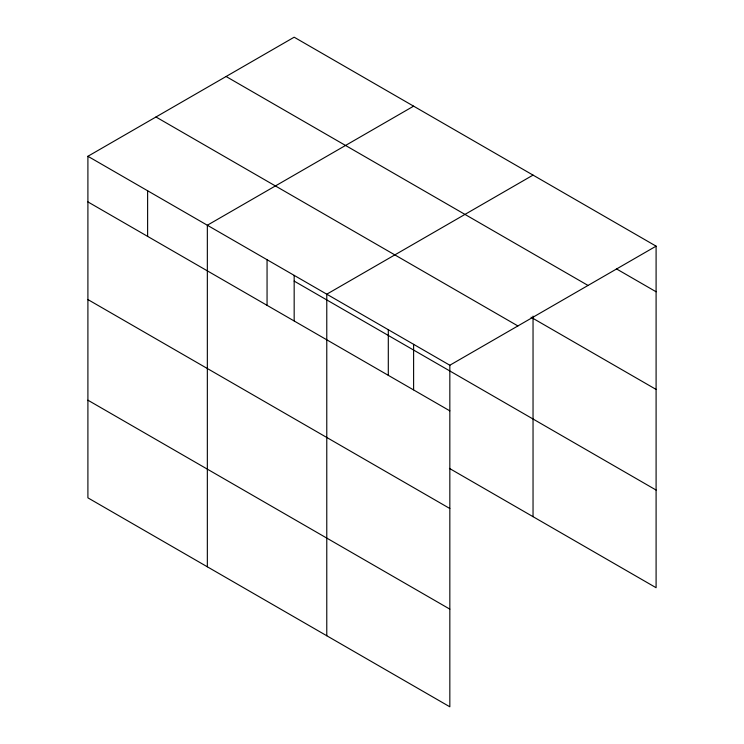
<?xml version="1.0" encoding="UTF-8"?>
<svg xmlns="http://www.w3.org/2000/svg" width="744" height="744" viewBox="0 0 744 744"><rect width="100%" height="100%" fill="white"/><g stroke="black" fill="none" stroke-linecap="round" stroke-linejoin="round"><path stroke-width="1.12" d="M87.904 156.287L449.832 365.239L449.832 706.8L87.904 497.848L87.904 156.287L294.168 37.2L656.096 246.152L656.096 587.714L449.432 468.404M413.608 106.16L207.344 225.237L207.344 566.798M533.039 175.11L326.774 294.196L326.774 635.757M449.832 365.239L656.096 246.152M616.404 268.854L656.096 291.769M226.102 76.502L588.03 285.454M531.049 317.242L656.096 389.428M155.97 116.985L517.898 325.946M294.168 281.102L656.096 490.054M87.904 201.903L449.832 410.855M87.904 299.562L449.832 508.515M87.904 400.188L449.832 609.141M533.039 316.116L533.039 516.671M413.608 344.333L413.608 389.8M388.303 329.722L388.303 375.339M294.168 275.382L294.168 320.841M267.059 259.721L267.059 305.338M147.619 190.762L147.619 236.378"/></g></svg>
